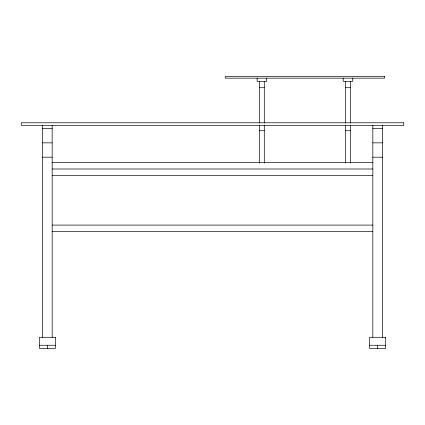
<?xml version="1.0" encoding="UTF-8"?>
<svg xmlns="http://www.w3.org/2000/svg" width="425" height="425" viewBox="0 0 425 425"><rect width="100%" height="100%" fill="white"/><g stroke="black" fill="none" stroke-linecap="round" stroke-linejoin="round"><path stroke-width="0.64" d="M259.516 87.709L264.297 87.709M345.578 87.709L350.359 87.709M42.606 128.509L52.169 128.509M372.831 128.509L382.394 128.509M259.516 130.741L264.297 130.741M345.578 130.741L350.359 130.741M42.606 142.853L52.169 142.853M372.831 142.853L382.394 142.853M42.606 157.197L52.169 157.197M372.831 157.197L382.394 157.197M52.169 162.616L372.831 162.616M52.169 168.991L372.831 168.991M52.169 175.366L372.831 175.366M52.169 225.091L372.831 225.091M52.169 231.466L372.831 231.466M39.419 345.259L55.356 345.259M369.644 345.259L385.581 345.259M382.394 125.322L382.394 337.291M377.612 345.259L377.612 348.447M372.831 125.322L372.831 337.291M352.75 78.147L352.75 81.334L343.188 81.334L343.188 78.147M350.359 81.334L350.359 123.112M350.359 125.099L350.359 163.057M345.578 81.334L345.578 123.112M345.578 125.099L345.578 163.057M266.688 78.147L266.688 81.334L257.125 81.334L257.125 78.147M264.297 81.334L264.297 123.112M264.297 125.099L264.297 163.057M259.516 81.334L259.516 123.112M259.516 125.099L259.516 163.057M52.169 125.322L52.169 337.291M47.388 345.259L47.388 348.447M42.606 125.322L42.606 337.291M384.625 76.553L225.25 76.553L225.25 78.147L384.625 78.147L384.625 76.553M403.75 122.772L21.25 122.772L21.25 125.322L403.75 125.322L403.75 122.772M55.356 337.291L39.419 337.291L39.419 348.447L55.356 348.447L55.356 337.291M385.581 337.291L369.644 337.291L369.644 348.447L385.581 348.447L385.581 337.291"/></g></svg>
